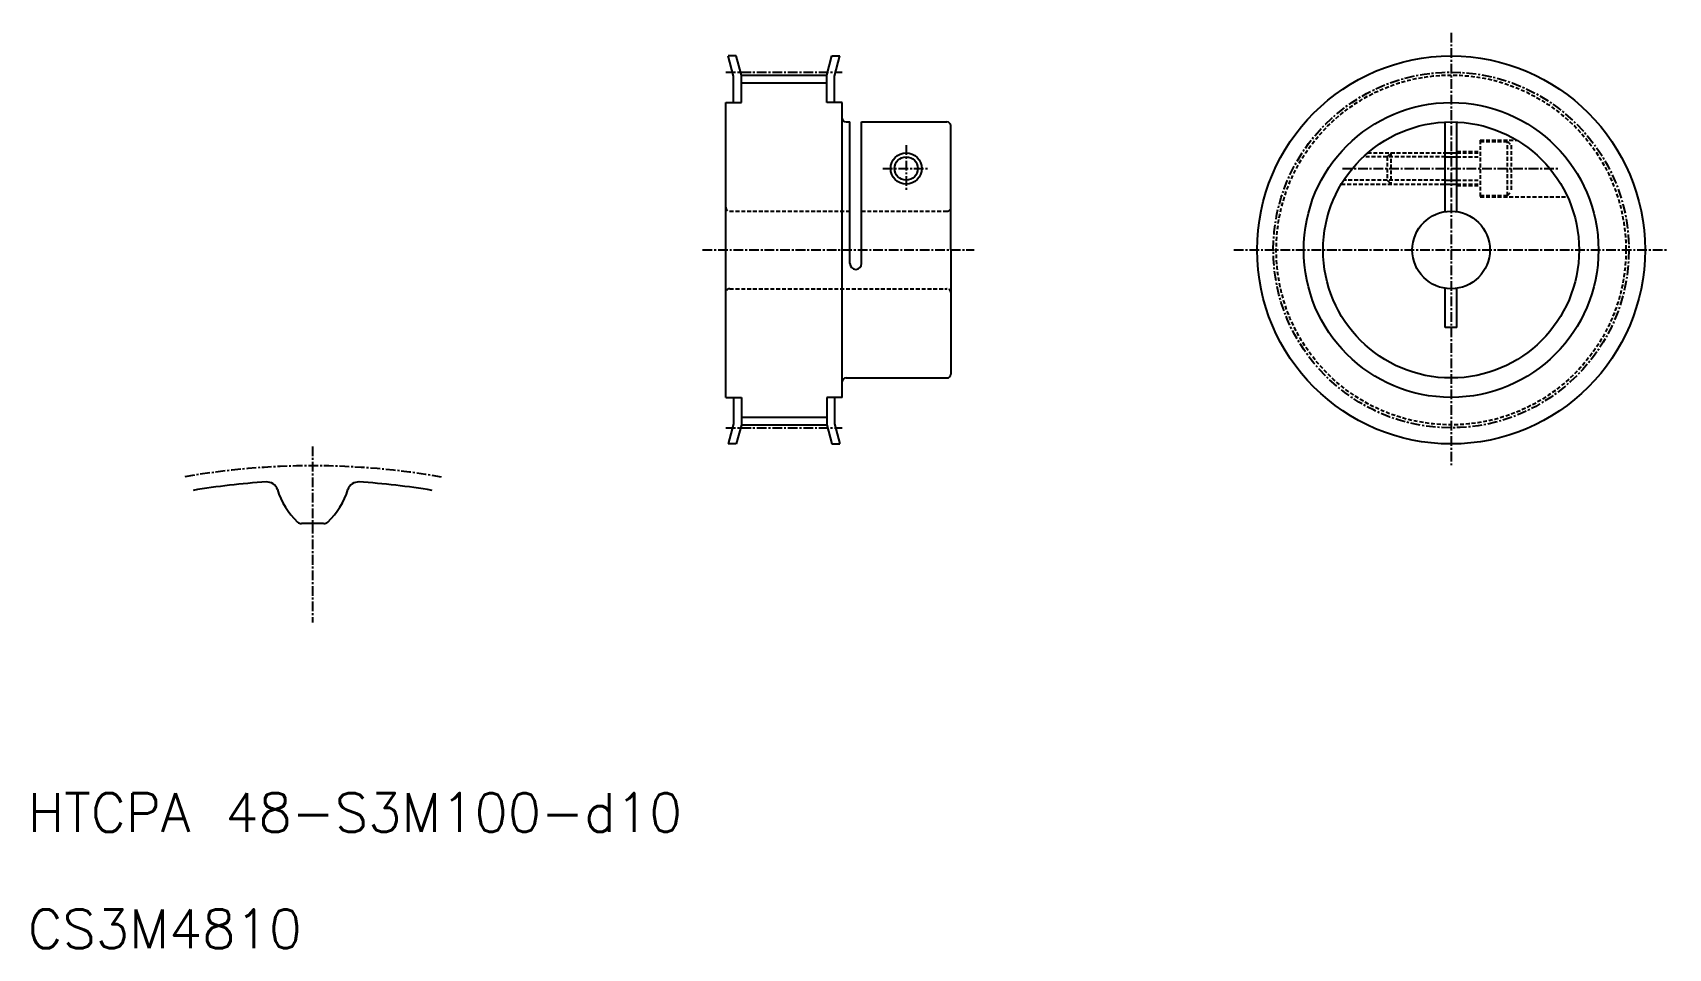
# Model space of a CAD drawing. Extents: x 11 to 221, y 10 to 128.
import ezdxf

# ---------------------------------------------------------------- set-up
doc = ezdxf.new("R2010")
doc.units = 0
doc.linetypes.add('CENTER', pattern=[2, 1.25, -0.25, 0.25, -0.25])
doc.linetypes.add('DASHED', pattern=[0.75, 0.5, -0.25])
doc.layers.get('0').update_dxf_attribs({"linetype": 'CONTINUOUS'})
doc.layers.add('CENTER', color=1, linetype='CENTER')
doc.styles.get("Standard").update_dxf_attribs({"font": 'txt.shx'})

msp = doc.modelspace()

# ---------------------------------------------------------------- linework, layer by layer
at = {"color": 7, "linetype": 'CONTINUOUS'}
for p, q in [((101, 122.4), (100.3, 125)), ((101.34, 125), (100.3, 125)), ((102, 122.54), (101.34, 125)), ((113, 122.54), (113.66, 125)), ((113.66, 125), (114.7, 125)), ((114, 122.4), (114.7, 125)), ((101, 119), (101, 122.4)), ((102, 122.54), (113, 122.54)), ((102, 119), (102, 122.54)), ((113, 119), (113, 122.54)), ((114, 119), (114, 122.4)), ((102, 121.54), (113, 121.54)), ((100, 81), (100, 119)), ((100, 119), (102, 119)), ((115, 119), (113, 119)), ((115, 81), (115, 119)), ((115.5, 116.5), (116, 116.5)), ((116, 98.25), (116, 116.5)), ((117.5, 100), (117.5, 116.5)), ((117.5, 116.5), (128.5, 116.5)), ((129, 100), (129, 116)), ((192.75, 104.97), (192.75, 116.49)), ((194.25, 104.97), (194.25, 116.49)), ((192.75, 112.5), (194.25, 112.5)), ((192.75, 108.5), (194.25, 108.5)), ((117.5, 98.25), (117.5, 100)), ((129, 100), (129, 84)), ((192.75, 90), (192.75, 95.06)), ((194.25, 90), (194.25, 95.06)), ((194.25, 90), (192.75, 90)), ((115.5, 83.5), (128.5, 83.5)), ((100, 81), (102, 81)), ((101, 81), (101, 77.6)), ((102, 81), (102, 77.47)), ((115, 81), (113, 81)), ((113, 81), (113, 77.47)), ((114, 81), (114, 77.6)), ((102, 78.47), (113, 78.47)), ((101, 77.6), (100.3, 75)), ((102, 77.47), (101.34, 75)), ((102, 77.47), (113, 77.47)), ((113, 77.47), (113.66, 75)), ((114, 77.6), (114.7, 75)), ((101.34, 75), (100.3, 75)), ((113.66, 75), (114.7, 75))]:
    msp.add_line(p, q, dxfattribs=at)
at = {"color": 3, "linetype": 'DASHED'}
for p, q in [((197.25, 114.15), (201.99, 114.15)), ((197.25, 114.15), (197.25, 106.85)), ((197.25, 114), (200.75, 114)), ((200.75, 107), (200.75, 114)), ((200.75, 114), (201.25, 113.5)), ((192.75, 112), (182.18, 112)), ((182.73, 112.5), (192.75, 112.5)), ((185.25, 112), (185.75, 112.5)), ((185.25, 112), (185.25, 109)), ((185.75, 112.5), (185.75, 108.5)), ((194.25, 112.7), (197.25, 112.7)), ((194.25, 112.5), (197.25, 112.5)), ((194.25, 112), (197.25, 112)), ((201.25, 113.5), (201.25, 107.5)), ((179.36, 108.5), (192.75, 108.5)), ((192.75, 109), (179.67, 109)), ((185.25, 109), (185.75, 108.5)), ((194.25, 109), (197.25, 109)), ((194.25, 108.5), (197.25, 108.5)), ((194.25, 108.3), (197.25, 108.3)), ((197.25, 107), (200.75, 107)), ((197.25, 106.85), (208.51, 106.85)), ((200.75, 107), (201.25, 107.5)), ((100.5, 105), (116, 105)), ((117.5, 105), (128.5, 105)), ((100.5, 95), (128.5, 95))]:
    msp.add_line(p, q, dxfattribs=at)
at = {"color": 3, "linetype": 'CONTINUOUS'}
for p, q in [((192.75, 112), (194.25, 112)), ((192.75, 109), (194.25, 109))]:
    msp.add_line(p, q, dxfattribs=at)
at = {"color": 7, "linetype": 'CONTINUOUS'}
for centre, radius in [((193.5, 100), 25), ((193.5, 100), 19), ((193.5, 100), 16.5), ((123.25, 110.5), 1.5), ((193.5, 100), 5)]:
    msp.add_circle(centre, radius, dxfattribs=at)
at = {"color": 3, "linetype": 'DASHED'}
msp.add_circle((193.5, 100), 22.54, dxfattribs=at)
at = {"color": 3, "linetype": 'CONTINUOUS'}
msp.add_circle((123.25, 110.5), 2, dxfattribs=at)
at = {"color": 7, "linetype": 'CONTINUOUS'}
for centre, radius, start, end in [((115.5, 117), 0.5, 180, 270), ((128.5, 116), 0.5, 0, 90), ((116.75, 98.25), 0.75, 180, 0), ((115.5, 83), 0.5, 90, 180), ((128.5, 84), 0.5, 270, 0), ((46.73, -23.31), 93.6, 93.6596, 99.4799), ((40.85, 68.7), 1.4, 17.3831, 93.6596), ((52.62, 68.7), 1.4, 86.3404, 162.6169), ((46.73, -23.31), 93.6, 80.5201, 86.3404), ((51.61, 72.07), 9.88, 197.3831, 226.2547), ((41.86, 72.07), 9.88, 313.7453, 342.6169), ((45.3, 65.48), 0.75, 226.2547, 270.9256), ((46.73, -23.31), 88.05, 89.0744, 90.9256), ((48.17, 65.48), 0.75, 269.0744, 313.7453)]:
    msp.add_arc(centre, radius, start, end, dxfattribs=at)
at = {"color": 3, "linetype": 'DASHED'}
for centre, start, end in [((100.5, 105.5), 180, 270), ((128.5, 105.5), 270, 0), ((100.5, 94.5), 90, 180), ((128.5, 94.5), 0, 90)]:
    msp.add_arc(centre, 0.5, start, end, dxfattribs=at)
at = {"layer": 'CENTER', "color": 1, "linetype": 'CENTER'}
for p, q in [((193.5, 128), (193.5, 72)), ((100, 122.92), (115, 122.92)), ((123.25, 113.5), (123.25, 107.5)), ((120.25, 110.5), (126.25, 110.5)), ((179.5, 110.5), (207.5, 110.5)), ((97, 100), (132, 100)), ((165.5, 100), (221.5, 100)), ((100, 77.08), (115, 77.08)), ((46.73, 74.69), (46.73, 51.99))]:
    msp.add_line(p, q, dxfattribs=at)
msp.add_circle((193.5, 100), 22.92, dxfattribs=at)
msp.add_arc((46.73, -23.31), 95.5, 79.9757, 100.0243, dxfattribs=at)

# ---------------------------------------------------------------- texts
at = {"color": 7, "linetype": 'CONTINUOUS'}
for s, p in [('HTCPA 48-S3M100-d10', (10, 25)), ('CS3M4810', (10, 10))]:
    msp.add_text(s, height=5, dxfattribs=at).set_placement(p)

doc.saveas('drawing.dxf')
